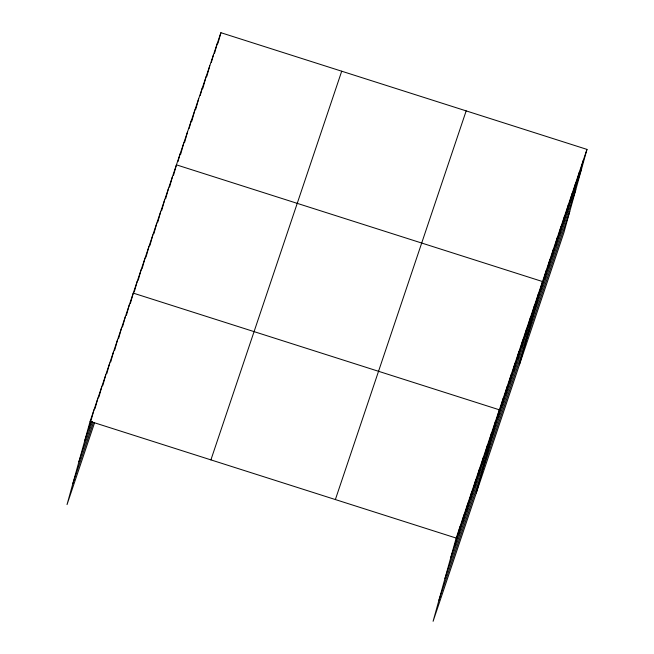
<?xml version="1.0" encoding="UTF-8"?>
<svg xmlns="http://www.w3.org/2000/svg" width="654" height="654" viewBox="0 0 654 654"><rect width="100%" height="100%" fill="white"/><g stroke="black" fill="none" stroke-linecap="round" stroke-linejoin="round"><path stroke-width="0.98" d="M586.973 149.398L456.181 538.07L433.095 621.3L563.895 232.628L586.973 149.398L220.905 32.7L90.105 421.372L67.027 504.602L94.495 422.983M88.682 429.008L94.029 409.715M95.01 408.668L97.953 398.057M98.934 397.003L101.877 386.391M102.858 385.345L105.801 374.734M106.782 373.687L109.725 363.076M110.706 362.022L113.649 351.411M114.63 350.364L117.573 339.753M118.554 338.707L121.497 328.095M122.478 327.041L125.421 316.43M126.402 315.383L129.345 304.772M130.326 303.726L133.269 293.115L499.345 409.805L476.259 493.034M134.25 292.06L137.193 281.449M138.174 280.402L141.117 269.791M142.098 268.745L145.041 258.134M146.022 257.079L148.965 246.468M149.946 245.422L152.889 234.811M153.87 233.764L156.813 223.153M157.794 222.098L160.737 211.487M161.718 210.441L164.661 199.83M165.642 198.783L168.585 188.172M169.566 187.118L172.509 176.506M173.49 175.46L176.433 164.849L542.501 281.547L519.423 364.777M177.994 161.554L180.136 153.837M180.635 154.401L183.848 142.825M184.608 142.425L187.551 131.814M189.112 128.519L191.254 120.802M191.753 121.366L194.966 109.79M195.726 109.382L198.669 98.779M200.23 95.476L202.372 87.759M202.871 88.323L206.084 76.747M206.844 76.346L209.787 65.735M211.348 62.441L213.49 54.723M214.52 53.358L217.193 43.712M217.962 43.311L220.905 32.7M454.751 545.706L460.105 526.413M458.675 534.04L464.029 514.747M462.599 522.383L467.953 503.089M466.523 510.725L471.877 491.432M470.447 499.059L475.801 479.766M474.371 487.402L479.725 468.109M478.295 475.744L483.649 456.451M482.219 464.078L487.573 444.785M486.143 452.421L491.497 433.128M490.067 440.763L495.421 421.47M497.915 417.44L503.269 398.147M501.839 405.782L507.193 386.489M505.763 394.117L511.117 374.824M509.687 382.459L515.041 363.166M513.611 370.802L518.965 351.509M517.535 359.136L522.881 339.843M521.459 347.478L526.805 328.185M525.383 335.821L530.729 316.528M529.307 324.155L534.653 304.862M533.231 312.498L538.577 293.205M540.858 289.82L546.213 270.535M544.569 278.808L549.916 259.524M548.273 267.797L553.619 248.504M551.976 256.785L557.331 237.492M555.687 245.773L561.034 226.48M559.391 234.761L564.737 215.468M563.094 223.75L568.449 204.457M566.805 212.738L572.152 193.445M570.509 201.726L575.855 182.433M574.212 190.715L579.567 171.422M577.923 179.703L583.27 160.41M84.758 440.665L91.094 421.83M78.905 461.765L92.484 421.405M72.872 483.502L93.399 422.517M210.907 459.885L341.707 71.212M335.371 499.558L466.171 110.886M450.827 557.363L581.627 168.683M444.973 578.463L575.773 189.783M438.948 600.2L569.748 211.528M90.105 421.372L456.181 538.07"/></g></svg>
